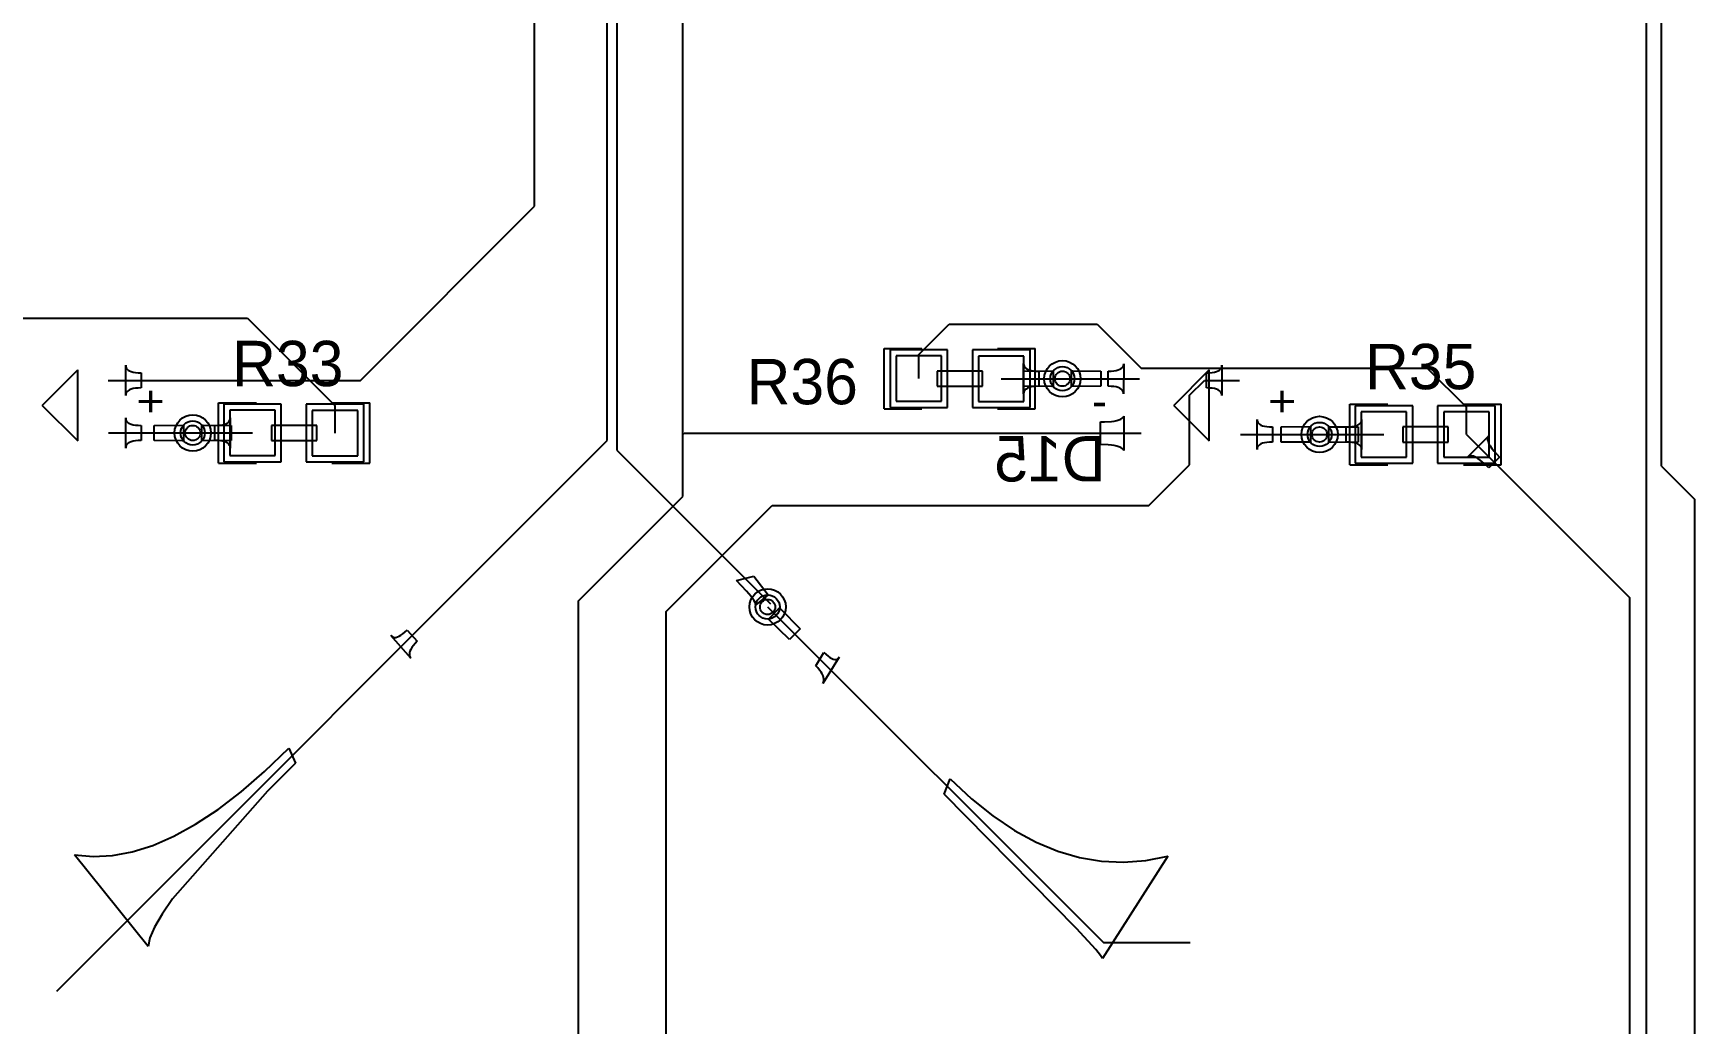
# Model space of a CAD drawing. Extents: x 44 to 130, y 28 to 128.
# Drawn here: x 79 to 106.9, y 49.83 to 66.47 of the extents above; entities that cross this region are included whole.
import ezdxf

# ---------------------------------------------------------------- set-up
doc = ezdxf.new("R2010")
doc.units = 0
doc.layers.get('0').update_dxf_attribs({"linetype": 'CONTINUOUS'})
for name, color, linetype in [('BOTTOMLAYER', 5, 'CONTINUOUS'), ('BOTTOMOVERLAY', 54, 'CONTINUOUS'), ('BOTTOMSOLDER', 6, 'CONTINUOUS'), ('MULTILAYER', 9, 'CONTINUOUS'), ('TOPLAYER', 1, 'CONTINUOUS'), ('TOPOVERLAY', 2, 'CONTINUOUS'), ('TOPPASTE', 8, 'CONTINUOUS'), ('TOPSOLDER', 216, 'CONTINUOUS')]:
    doc.layers.add(name, color=color, linetype=linetype)

# ---------------------------------------------------------------- blocks, each defined once
blk = doc.blocks.new('LED_B_24')
at = {"layer": 'BOTTOMOVERLAY'}
for p, q in [((0.0254, 0.2794), (-0.5715, -0.3175)), ((0.0254, 0.2794), (0.6223, -0.3175)), ((-0.5715, -0.3175), (0.6223, -0.3175))]:
    blk.add_line(p, q, dxfattribs=at)
at = {"layer": 'BOTTOMOVERLAY', "text_generation_flag": 2}
for s, rotation, p in [('-', 90, (0.254, 1.651)), ('+', 180, (-0.127, -1.27))]:
    blk.add_text(s, height=0.5588, rotation=rotation, dxfattribs=at).set_placement(p)
blk = doc.blocks.new('LED_B_25')
at = {"layer": 'BOTTOMOVERLAY'}
for p, q in [((0.0254, 0.2794), (-0.5715, -0.3175)), ((0.0254, 0.2794), (0.6223, -0.3175)), ((-0.5715, -0.3175), (0.6223, -0.3175))]:
    blk.add_line(p, q, dxfattribs=at)
at = {"layer": 'BOTTOMOVERLAY', "text_generation_flag": 2}
for s, rotation, p in [('-', 90, (0.254, 1.651)), ('+', 180, (-0.127, -1.27))]:
    blk.add_text(s, height=0.5588, rotation=rotation, dxfattribs=at).set_placement(p)
blk = doc.blocks.new('0603__74')
at = {"layer": 'TOPLAYER'}
for p, q in [((-1.0668, 0.381), (-1.0668, -0.381)), ((-0.3048, 0.381), (-1.0668, 0.381)), ((-0.3048, -0.381), (-0.3048, 0.381)), ((0.3175, 0.379374), (0.3175, -0.382626)), ((1.0795, 0.379374), (0.3175, 0.379374)), ((1.0795, -0.382626), (1.0795, 0.379374)), ((-1.0668, -0.381), (-0.3048, -0.381)), ((0.3175, -0.382626), (1.0795, -0.382626))]:
    blk.add_line(p, q, dxfattribs=at)
for centre in [(-0.6858, 0), (0.6985, -0.001626)]:
    blk.add_circle(centre, 0, dxfattribs=at)
at = {"layer": 'TOPOVERLAY'}
for p, q in [((-0.635, 0.506374), (-1.27, 0.506374)), ((-1.27, 0.506374), (-1.27, -0.509626)), ((1.27, 0.506374), (0.635, 0.506374)), ((1.27, 0.506374), (1.27, -0.509626)), ((-0.380444, 0.125372), (-0.380444, -0.128628)), ((0.381556, 0.125372), (-0.380444, 0.125372)), ((0.381556, -0.128628), (0.381556, 0.125372)), ((-0.380444, -0.128628), (0.381556, -0.128628)), ((-0.635, -0.509626), (-1.27, -0.509626)), ((1.27, -0.509626), (0.635, -0.509626))]:
    blk.add_line(p, q, dxfattribs=at)
at = {"layer": 'TOPPASTE'}
for p, q in [((-1.0668, 0.381), (-1.0668, -0.381)), ((-0.3048, 0.381), (-1.0668, 0.381)), ((-0.3048, -0.381), (-0.3048, 0.381)), ((0.3175, 0.379374), (0.3175, -0.382626)), ((1.0795, 0.379374), (0.3175, 0.379374)), ((1.0795, -0.382626), (1.0795, 0.379374)), ((-1.0668, -0.381), (-0.3048, -0.381)), ((0.3175, -0.382626), (1.0795, -0.382626))]:
    blk.add_line(p, q, dxfattribs=at)
for centre in [(-0.6858, 0), (0.6985, -0.001626)]:
    blk.add_circle(centre, 0, dxfattribs=at)
at = {"layer": 'TOPSOLDER'}
for p, q in [((-1.1684, 0.4826), (-1.1684, -0.4826)), ((-0.2032, 0.4826), (-1.1684, 0.4826)), ((-0.2032, -0.4826), (-0.2032, 0.4826)), ((0.2159, 0.480974), (0.2159, -0.484226)), ((1.1811, 0.480974), (0.2159, 0.480974)), ((1.1811, -0.484226), (1.1811, 0.480974)), ((-1.1684, -0.4826), (-0.2032, -0.4826)), ((0.2159, -0.484226), (1.1811, -0.484226))]:
    blk.add_line(p, q, dxfattribs=at)
for centre in [(-0.6858, 0), (0.6985, -0.001626)]:
    blk.add_circle(centre, 0, dxfattribs=at)
blk = doc.blocks.new('0603__76')
at = {"layer": 'TOPLAYER'}
for p, q in [((-1.0668, 0.381), (-1.0668, -0.381)), ((-0.3048, 0.381), (-1.0668, 0.381)), ((-0.3048, -0.381), (-0.3048, 0.381)), ((0.3175, 0.379374), (0.3175, -0.382626)), ((1.0795, 0.379374), (0.3175, 0.379374)), ((1.0795, -0.382626), (1.0795, 0.379374)), ((-1.0668, -0.381), (-0.3048, -0.381)), ((0.3175, -0.382626), (1.0795, -0.382626))]:
    blk.add_line(p, q, dxfattribs=at)
for centre in [(-0.6858, 0), (0.6985, -0.001626)]:
    blk.add_circle(centre, 0, dxfattribs=at)
at = {"layer": 'TOPOVERLAY'}
for p, q in [((-0.635, 0.506374), (-1.27, 0.506374)), ((-1.27, 0.506374), (-1.27, -0.509626)), ((1.27, 0.506374), (0.635, 0.506374)), ((1.27, 0.506374), (1.27, -0.509626)), ((-0.380444, 0.125372), (-0.380444, -0.128628)), ((0.381556, 0.125372), (-0.380444, 0.125372)), ((0.381556, -0.128628), (0.381556, 0.125372)), ((-0.380444, -0.128628), (0.381556, -0.128628)), ((-0.635, -0.509626), (-1.27, -0.509626)), ((1.27, -0.509626), (0.635, -0.509626))]:
    blk.add_line(p, q, dxfattribs=at)
at = {"layer": 'TOPPASTE'}
for p, q in [((-1.0668, 0.381), (-1.0668, -0.381)), ((-0.3048, 0.381), (-1.0668, 0.381)), ((-0.3048, -0.381), (-0.3048, 0.381)), ((0.3175, 0.379374), (0.3175, -0.382626)), ((1.0795, 0.379374), (0.3175, 0.379374)), ((1.0795, -0.382626), (1.0795, 0.379374)), ((-1.0668, -0.381), (-0.3048, -0.381)), ((0.3175, -0.382626), (1.0795, -0.382626))]:
    blk.add_line(p, q, dxfattribs=at)
for centre in [(-0.6858, 0), (0.6985, -0.001626)]:
    blk.add_circle(centre, 0, dxfattribs=at)
at = {"layer": 'TOPSOLDER'}
for p, q in [((-1.1684, 0.4826), (-1.1684, -0.4826)), ((-0.2032, 0.4826), (-1.1684, 0.4826)), ((-0.2032, -0.4826), (-0.2032, 0.4826)), ((0.2159, 0.480974), (0.2159, -0.484226)), ((1.1811, 0.480974), (0.2159, 0.480974)), ((1.1811, -0.484226), (1.1811, 0.480974)), ((-1.1684, -0.4826), (-0.2032, -0.4826)), ((0.2159, -0.484226), (1.1811, -0.484226))]:
    blk.add_line(p, q, dxfattribs=at)
for centre in [(-0.6858, 0), (0.6985, -0.001626)]:
    blk.add_circle(centre, 0, dxfattribs=at)
blk = doc.blocks.new('0603__77')
at = {"layer": 'TOPLAYER'}
for p, q in [((-1.0668, 0.381), (-1.0668, -0.381)), ((-0.3048, 0.381), (-1.0668, 0.381)), ((-0.3048, -0.381), (-0.3048, 0.381)), ((0.3175, 0.379374), (0.3175, -0.382626)), ((1.0795, 0.379374), (0.3175, 0.379374)), ((1.0795, -0.382626), (1.0795, 0.379374)), ((-1.0668, -0.381), (-0.3048, -0.381)), ((0.3175, -0.382626), (1.0795, -0.382626))]:
    blk.add_line(p, q, dxfattribs=at)
for centre in [(-0.6858, 0), (0.6985, -0.001626)]:
    blk.add_circle(centre, 0, dxfattribs=at)
at = {"layer": 'TOPOVERLAY'}
for p, q in [((-1.27, 0.506374), (-0.635, 0.506374)), ((-1.27, -0.509626), (-1.27, 0.506374)), ((0.635, 0.506374), (1.27, 0.506374)), ((1.27, -0.509626), (1.27, 0.506374)), ((-0.380489, 0.125397), (-0.380489, -0.128603)), ((0.381511, 0.125397), (-0.380489, 0.125397)), ((0.381511, -0.128603), (0.381511, 0.125397)), ((-0.380489, -0.128603), (0.381511, -0.128603)), ((-1.27, -0.509626), (-0.635, -0.509626)), ((0.635, -0.509626), (1.27, -0.509626))]:
    blk.add_line(p, q, dxfattribs=at)
at = {"layer": 'TOPPASTE'}
for p, q in [((-1.0668, 0.381), (-1.0668, -0.381)), ((-0.3048, 0.381), (-1.0668, 0.381)), ((-0.3048, -0.381), (-0.3048, 0.381)), ((0.3175, 0.379374), (0.3175, -0.382626)), ((1.0795, 0.379374), (0.3175, 0.379374)), ((1.0795, -0.382626), (1.0795, 0.379374)), ((-1.0668, -0.381), (-0.3048, -0.381)), ((0.3175, -0.382626), (1.0795, -0.382626))]:
    blk.add_line(p, q, dxfattribs=at)
for centre in [(-0.6858, 0), (0.6985, -0.001626)]:
    blk.add_circle(centre, 0, dxfattribs=at)
at = {"layer": 'TOPSOLDER'}
for p, q in [((-1.1684, 0.4826), (-1.1684, -0.4826)), ((-0.2032, 0.4826), (-1.1684, 0.4826)), ((-0.2032, -0.4826), (-0.2032, 0.4826)), ((0.2159, 0.480974), (0.2159, -0.484226)), ((1.1811, 0.480974), (0.2159, 0.480974)), ((1.1811, -0.484226), (1.1811, 0.480974)), ((-1.1684, -0.4826), (-0.2032, -0.4826)), ((0.2159, -0.484226), (1.1811, -0.484226))]:
    blk.add_line(p, q, dxfattribs=at)
for centre in [(-0.6858, 0), (0.6985, -0.001626)]:
    blk.add_circle(centre, 0, dxfattribs=at)

msp = doc.modelspace()

# ---------------------------------------------------------------- linework, layer by layer
at = {"layer": 'BOTTOMLAYER'}
for p, q in [((88.638601, 59.629599), (88.638601, 111.699599)), ((106.088401, 42.713199), (106.088401, 93.208399)), ((87.419401, 63.566599), (87.419401, 81.803799)), ((89.908601, 59.731199), (89.908601, 77.739799)), ((84.494101, 60.641299), (87.419401, 63.566599)), ((80.551625, 60.387299), (80.551625, 60.895299)), ((80.551625, 60.895299), (80.554195, 60.871169)), ((80.554195, 60.871169), (80.561906, 60.849579)), ((80.561906, 60.849579), (80.574759, 60.830529)), ((80.574759, 60.830529), (80.592752, 60.814019)), ((97.218325, 60.816508), (97.2471, 60.827831)), ((97.2471, 60.827831), (97.270689, 60.841674)), ((97.270689, 60.841674), (97.289087, 60.858032)), ((97.289087, 60.858032), (97.302297, 60.876906)), ((97.302297, 60.876906), (97.310316, 60.898298)), ((97.313148, 60.922207), (97.308378, 60.415373)), ((97.310316, 60.898298), (97.313148, 60.922207)), ((98.91825, 60.814019), (98.936244, 60.830529)), ((98.936244, 60.830529), (98.949096, 60.849579)), ((98.949096, 60.849579), (98.956807, 60.871169)), ((98.956807, 60.871169), (98.959378, 60.895299)), ((98.959378, 60.895299), (98.959378, 60.387299)), ((80.255501, 60.641299), (84.494101, 60.641299)), ((80.592752, 60.814019), (80.615887, 60.800049)), ((80.615887, 60.800049), (80.644162, 60.788619)), ((80.644162, 60.788619), (80.677578, 60.779729)), ((80.677578, 60.779729), (80.716135, 60.773379)), ((80.716135, 60.773379), (80.759833, 60.769569)), ((80.759833, 60.769569), (80.808673, 60.768299)), ((80.808673, 60.768299), (80.808673, 60.514299)), ((96.282375, 60.669373), (97.576427, 60.669373)), ((96.436617, 60.537085), (96.436617, 60.801661)), ((96.436617, 60.801661), (96.442352, 60.800656)), ((96.442352, 60.800656), (96.45775, 60.799756)), ((96.45775, 60.799756), (96.928678, 60.796373)), ((96.928678, 60.796373), (96.928678, 60.542373)), ((97.05133, 60.796373), (97.100862, 60.79763)), ((97.05133, 60.542373), (97.05133, 60.796373)), ((97.100862, 60.79763), (97.145206, 60.801407)), ((97.145206, 60.801407), (97.18436, 60.807699)), ((97.18436, 60.807699), (97.218325, 60.816508)), ((98.417601, 60.391599), (98.667301, 60.641299)), ((98.667301, 60.641299), (99.255501, 60.641299)), ((98.70233, 60.768299), (98.751169, 60.769569)), ((98.70233, 60.514299), (98.70233, 60.768299)), ((98.751169, 60.769569), (98.794867, 60.773379)), ((98.794867, 60.773379), (98.833424, 60.779729)), ((98.833424, 60.779729), (98.866841, 60.788619)), ((98.866841, 60.788619), (98.895116, 60.800049)), ((98.895116, 60.800049), (98.91825, 60.814019)), ((80.554195, 60.411429), (80.551625, 60.387299)), ((80.561906, 60.433019), (80.554195, 60.411429)), ((80.574759, 60.452069), (80.561906, 60.433019)), ((80.592752, 60.468579), (80.574759, 60.452069)), ((80.615887, 60.482549), (80.592752, 60.468579)), ((80.644162, 60.493979), (80.615887, 60.482549)), ((80.677578, 60.502869), (80.644162, 60.493979)), ((80.716135, 60.509219), (80.677578, 60.502869)), ((80.759833, 60.513029), (80.716135, 60.509219)), ((80.808673, 60.514299), (80.759833, 60.513029)), ((96.928678, 60.542373), (96.436617, 60.537085)), ((97.100385, 60.541103), (97.05133, 60.542373)), ((97.144251, 60.537293), (97.100385, 60.541103)), ((97.182927, 60.530943), (97.144251, 60.537293)), ((97.216415, 60.522053), (97.182927, 60.530943)), ((97.244713, 60.510623), (97.216415, 60.522053)), ((97.267824, 60.496653), (97.244713, 60.510623)), ((97.285746, 60.480143), (97.267824, 60.496653)), ((97.29848, 60.461093), (97.285746, 60.480143)), ((97.306023, 60.439503), (97.29848, 60.461093)), ((97.308378, 60.415373), (97.306023, 60.439503)), ((98.417601, 59.223199), (98.417601, 60.391599)), ((98.751169, 60.513029), (98.70233, 60.514299)), ((98.794867, 60.509219), (98.751169, 60.513029)), ((98.833424, 60.502869), (98.794867, 60.509219)), ((98.866841, 60.493979), (98.833424, 60.502869)), ((98.895116, 60.482549), (98.866841, 60.493979)), ((98.91825, 60.468579), (98.895116, 60.482549)), ((98.936244, 60.452069), (98.91825, 60.468579)), ((98.949096, 60.433019), (98.936244, 60.452069)), ((98.956807, 60.411429), (98.949096, 60.433019)), ((98.959378, 60.387299), (98.956807, 60.411429)), ((80.551625, 59.504224), (80.551625, 60.012224)), ((80.551625, 60.012224), (80.554195, 59.988094)), ((97.231639, 59.978844), (97.261396, 59.991861)), ((97.261396, 59.991861), (97.28502, 60.00688)), ((97.28502, 60.00688), (97.302513, 60.023901)), ((97.302513, 60.023901), (97.313874, 60.042925)), ((97.313874, 60.042925), (97.313874, 59.461672)), ((80.261427, 59.758224), (81.677375, 59.758224)), ((80.554195, 59.988094), (80.561906, 59.966504)), ((80.561906, 59.966504), (80.574759, 59.947454)), ((80.574759, 59.947454), (80.592752, 59.930944)), ((80.592752, 59.930944), (80.615887, 59.916974)), ((80.615887, 59.916974), (80.644162, 59.905544)), ((80.644162, 59.905544), (80.677578, 59.896654)), ((80.677578, 59.896654), (80.716135, 59.890304)), ((80.716135, 59.890304), (80.759833, 59.886494)), ((80.759833, 59.886494), (80.808673, 59.885224)), ((80.808673, 59.885224), (80.808673, 59.631224)), ((81.031072, 59.885224), (81.523134, 59.890513)), ((81.031072, 59.631224), (81.031072, 59.885224)), ((81.523134, 59.890513), (81.523134, 59.625936)), ((89.908601, 59.731199), (89.929701, 59.752299)), ((89.908601, 58.689799), (89.908601, 59.731199)), ((89.929701, 59.752299), (97.604501, 59.752299)), ((96.92433, 59.942799), (96.990878, 59.943799)), ((96.92433, 59.561799), (96.92433, 59.942799)), ((96.990878, 59.943799), (97.105577, 59.95181)), ((97.105577, 59.95181), (97.15373, 59.958818)), ((97.15373, 59.958818), (97.195749, 59.96783)), ((97.195749, 59.96783), (97.231639, 59.978844)), ((99.274975, 59.732824), (100.600375, 59.732824)), ((99.550418, 59.47999), (99.551625, 59.986824)), ((99.551625, 59.986824), (99.554142, 59.962694)), ((99.554142, 59.962694), (99.56181, 59.941104)), ((99.56181, 59.941104), (99.574632, 59.922054)), ((99.574632, 59.922054), (99.592608, 59.905544)), ((99.592608, 59.905544), (99.615734, 59.891574)), ((99.615734, 59.891574), (99.644017, 59.880144)), ((99.644017, 59.880144), (99.677451, 59.871254)), ((99.677451, 59.871254), (99.716039, 59.864904)), ((99.716039, 59.864904), (99.75978, 59.861094)), ((99.75978, 59.861094), (99.808673, 59.859824)), ((99.808673, 59.859824), (99.808673, 59.605824)), ((99.954072, 59.859824), (100.446134, 59.865113)), ((99.954072, 59.605824), (99.954072, 59.859824)), ((100.446134, 59.865113), (100.446134, 59.600536)), ((79.393001, 50.383999), (88.638601, 59.629599)), ((80.554195, 59.528354), (80.551625, 59.504224)), ((80.561906, 59.549944), (80.554195, 59.528354)), ((80.574759, 59.568994), (80.561906, 59.549944)), ((80.592752, 59.585504), (80.574759, 59.568994)), ((80.615887, 59.599474), (80.592752, 59.585504)), ((80.644162, 59.610904), (80.615887, 59.599474)), ((80.677578, 59.619794), (80.644162, 59.610904)), ((80.716135, 59.626144), (80.677578, 59.619794)), ((80.759833, 59.629954), (80.716135, 59.626144)), ((80.808673, 59.631224), (80.759833, 59.629954)), ((81.502001, 59.627841), (81.031072, 59.631224)), ((81.517399, 59.626942), (81.502001, 59.627841)), ((81.523134, 59.625936), (81.517399, 59.626942)), ((97.051294, 59.557793), (96.92433, 59.561799)), ((97.105577, 59.552787), (97.051294, 59.557793)), ((97.15373, 59.545779), (97.105577, 59.552787)), ((97.195749, 59.536767), (97.15373, 59.545779)), ((97.231639, 59.525753), (97.195749, 59.536767)), ((97.261396, 59.512736), (97.231639, 59.525753)), ((97.28502, 59.497717), (97.261396, 59.512736)), ((97.302513, 59.480696), (97.28502, 59.497717)), ((97.313874, 59.461672), (97.302513, 59.480696)), ((99.553055, 59.503899), (99.550418, 59.47999)), ((99.560842, 59.525291), (99.553055, 59.503899)), ((99.573786, 59.544166), (99.560842, 59.525291)), ((99.591881, 59.560523), (99.573786, 59.544166)), ((99.615132, 59.574366), (99.591881, 59.560523)), ((99.643532, 59.58569), (99.615132, 59.574366)), ((99.677088, 59.594499), (99.643532, 59.58569)), ((99.715798, 59.60079), (99.677088, 59.594499)), ((99.759658, 59.604567), (99.715798, 59.60079)), ((99.808673, 59.605824), (99.759658, 59.604567)), ((100.425001, 59.602441), (99.954072, 59.605824)), ((100.440399, 59.601542), (100.425001, 59.602441)), ((100.446134, 59.600536), (100.440399, 59.601542)), ((97.731801, 58.537399), (98.417601, 59.223199)), ((88.156001, 56.937199), (89.908601, 58.689799)), ((89.629201, 56.759399), (91.407201, 58.537399)), ((91.407201, 58.537399), (97.731801, 58.537399)), ((88.156001, 43.297399), (88.156001, 56.937199)), ((89.629201, 42.789399), (89.629201, 56.759399)), ((91.331001, 56.835599), (96.969801, 51.196799)), ((91.34652, 56.632991), (91.533609, 56.820079)), ((91.533609, 56.820079), (91.536954, 56.815312)), ((91.536954, 56.815312), (91.547206, 56.803788)), ((91.547206, 56.803788), (91.87781, 56.468396)), ((85.174343, 56.361089), (85.206652, 56.384429)), ((85.206652, 56.384429), (85.241039, 56.413436)), ((85.241039, 56.413436), (85.277505, 56.448109)), ((85.277505, 56.448109), (85.447025, 56.258417)), ((91.698204, 56.28879), (91.34652, 56.632991)), ((91.87781, 56.468396), (91.698204, 56.28879)), ((85.340609, 55.973119), (85.006426, 56.356392)), ((85.006426, 56.356392), (85.024173, 56.340063)), ((85.024173, 56.340063), (85.044003, 56.3294)), ((85.044003, 56.3294), (85.065911, 56.324403)), ((85.065911, 56.324403), (85.089901, 56.325074)), ((85.089901, 56.325074), (85.115969, 56.331411)), ((85.115969, 56.331411), (85.144117, 56.343418)), ((85.144117, 56.343418), (85.174343, 56.361089)), ((85.325552, 56.092225), (85.317642, 56.064635)), ((85.338925, 56.121696), (85.325552, 56.092225)), ((85.357757, 56.15305), (85.338925, 56.121696)), ((85.382052, 56.186288), (85.357757, 56.15305)), ((85.411808, 56.221412), (85.382052, 56.186288)), ((85.447025, 56.258417), (85.411808, 56.221412)), ((85.317642, 56.064635), (85.315191, 56.03893)), ((85.315191, 56.03893), (85.318204, 56.01511)), ((85.318204, 56.01511), (85.326675, 55.993172)), ((85.326675, 55.993172), (85.340609, 55.973119)), ((92.139323, 55.847671), (92.276877, 56.069327)), ((92.174146, 55.811064), (92.139323, 55.847671)), ((92.203862, 55.775997), (92.174146, 55.811064)), ((92.533513, 55.99302), (92.257667, 55.550918)), ((92.276877, 56.069327), (92.313166, 56.034841)), ((92.313166, 56.034841), (92.347095, 56.006322)), ((92.347095, 56.006322), (92.378662, 55.983772)), ((92.378662, 55.983772), (92.407867, 55.967191)), ((92.407867, 55.967191), (92.434712, 55.956576)), ((92.434712, 55.956576), (92.459195, 55.951928)), ((92.459195, 55.951928), (92.481316, 55.953249)), ((92.481316, 55.953249), (92.501077, 55.960538)), ((92.501077, 55.960538), (92.518476, 55.973795)), ((92.518476, 55.973795), (92.533513, 55.99302)), ((92.228469, 55.742469), (92.203862, 55.775997)), ((92.247966, 55.710483), (92.228469, 55.742469)), ((92.262355, 55.680038), (92.247966, 55.710483)), ((92.257667, 55.550918), (92.26882, 55.573661)), ((92.271634, 55.651133), (92.262355, 55.680038)), ((92.26882, 55.573661), (92.274868, 55.597943)), ((92.275805, 55.623767), (92.271634, 55.651133)), ((92.274868, 55.597943), (92.275805, 55.623767)), ((82.884548, 54.073262), (83.291591, 54.462192)), ((83.291591, 54.462192), (83.400283, 54.211675)), ((83.400283, 54.211675), (82.9356, 53.740914)), ((82.487971, 53.731018), (82.884548, 54.073262)), ((94.29513, 53.691864), (94.398534, 53.947672)), ((94.398534, 53.947672), (94.756031, 53.613748)), ((82.9356, 53.740914), (81.337236, 51.929792)), ((82.101858, 53.435458), (82.487971, 53.731018)), ((96.51763, 51.431523), (94.29513, 53.691864)), ((94.756031, 53.613748), (95.115327, 53.325169)), ((81.726207, 53.186584), (82.101858, 53.435458)), ((95.115327, 53.325169), (95.476421, 53.081939)), ((81.361021, 52.984395), (81.726207, 53.186584)), ((95.476421, 53.081939), (95.839316, 52.884055)), ((80.662036, 52.720075), (81.006297, 52.828894)), ((81.006297, 52.828894), (81.361021, 52.984395)), ((95.839316, 52.884055), (96.204006, 52.731515)), ((80.928606, 51.13212), (79.692038, 52.673733)), ((79.692038, 52.673733), (80.004907, 52.642496)), ((80.004907, 52.642496), (80.328242, 52.657941)), ((80.328242, 52.657941), (80.662036, 52.720075)), ((96.204006, 52.731515), (96.570498, 52.624325)), ((96.570498, 52.624325), (96.93879, 52.562481)), ((96.93879, 52.562481), (97.308878, 52.545983)), ((98.054452, 52.649026), (96.954373, 50.927505)), ((97.308878, 52.545983), (97.680767, 52.57483)), ((97.680767, 52.57483), (98.054452, 52.649026)), ((81.337236, 51.929792), (81.162573, 51.676104)), ((81.162573, 51.676104), (81.036246, 51.458597)), ((81.036246, 51.458597), (80.958258, 51.277269)), ((96.840492, 51.079227), (96.51763, 51.431523)), ((80.958258, 51.277269), (80.928606, 51.13212)), ((96.923555, 50.978295), (96.840492, 51.079227)), ((96.969801, 51.196799), (98.430001, 51.196799)), ((96.954373, 50.927505), (96.923555, 50.978295))]:
    msp.add_line(p, q, dxfattribs=at)
for centre, radius in [((96.282375, 60.669373), 0.2032), ((96.282375, 60.669373), 0.127), ((81.677375, 59.758224), 0.2032), ((81.677375, 59.758224), 0.127), ((100.600375, 59.732824), 0.2032), ((100.600375, 59.732824), 0.127), ((91.331001, 56.835599), 0.2032), ((91.331001, 56.835599), 0.127)]:
    msp.add_circle(centre, radius, dxfattribs=at)
at = {"layer": 'BOTTOMSOLDER'}
for centre, radius in [((96.282375, 60.669373), 0.3048), ((96.282375, 60.669373), 0.127), ((81.677375, 59.758224), 0.3048), ((100.600375, 59.732824), 0.3048), ((81.677375, 59.758224), 0.127), ((100.600375, 59.732824), 0.127), ((91.331001, 56.835599), 0.3048), ((91.331001, 56.835599), 0.127)]:
    msp.add_circle(centre, radius, dxfattribs=at)
at = {"layer": 'MULTILAYER'}
for centre, radius in [((96.282375, 60.669373), 0.2032), ((96.282375, 60.669373), 0.127), ((81.677375, 59.758224), 0.2032), ((81.677375, 59.758224), 0.127), ((100.600375, 59.732824), 0.2032), ((100.600375, 59.732824), 0.127), ((91.331001, 56.835599), 0.2032), ((91.331001, 56.835599), 0.127)]:
    msp.add_circle(centre, radius, dxfattribs=at)
at = {"layer": 'TOPLAYER'}
for p, q in [((88.803698, 59.464501), (88.803698, 117.725998)), ((106.342401, 59.197799), (106.342401, 74.488599)), ((75.557601, 61.686999), (82.595027, 61.686999)), ((82.595027, 61.686999), (84.066601, 60.215424)), ((93.871001, 61.077399), (94.379001, 61.585399)), ((94.379001, 61.585399), (96.868201, 61.585399)), ((96.868201, 61.585399), (97.604801, 60.848799)), ((93.871001, 60.670999), (93.871001, 61.077399)), ((95.629954, 60.415373), (95.629954, 60.923373)), ((95.629954, 60.923373), (95.632524, 60.899243)), ((95.632524, 60.899243), (95.640235, 60.877653)), ((95.640235, 60.877653), (95.653088, 60.858603)), ((95.653088, 60.858603), (95.671081, 60.842093)), ((95.671081, 60.842093), (95.694216, 60.828123)), ((95.694216, 60.828123), (95.722491, 60.816693)), ((97.604801, 60.848799), (102.407027, 60.848799)), ((102.407027, 60.848799), (103.065801, 60.190024)), ((95.255301, 60.669373), (96.282375, 60.669373)), ((95.636072, 60.796373), (96.128134, 60.801661)), ((95.636072, 60.542373), (95.636072, 60.796373)), ((95.722491, 60.816693), (95.755907, 60.807803)), ((95.755907, 60.807803), (95.794464, 60.801453)), ((95.794464, 60.801453), (95.838162, 60.797643)), ((95.838162, 60.797643), (95.887002, 60.796373)), ((95.887002, 60.796373), (95.887002, 60.542373)), ((96.128134, 60.801661), (96.128134, 60.537085)), ((95.632524, 60.439503), (95.629954, 60.415373)), ((95.640235, 60.461093), (95.632524, 60.439503)), ((96.107001, 60.53899), (95.636072, 60.542373)), ((95.653088, 60.480143), (95.640235, 60.461093)), ((95.671081, 60.496653), (95.653088, 60.480143)), ((95.694216, 60.510623), (95.671081, 60.496653)), ((95.722491, 60.522053), (95.694216, 60.510623)), ((95.755907, 60.530943), (95.722491, 60.522053)), ((95.794464, 60.537293), (95.755907, 60.530943)), ((95.838162, 60.541103), (95.794464, 60.537293)), ((95.887002, 60.542373), (95.838162, 60.541103)), ((96.122399, 60.538091), (96.107001, 60.53899)), ((96.128134, 60.537085), (96.122399, 60.538091)), ((82.305078, 59.988094), (82.307648, 60.012224)), ((82.307648, 60.012224), (82.307648, 59.504224)), ((84.066601, 59.756599), (84.066601, 60.215424)), ((103.065801, 59.731199), (103.065801, 60.190024)), ((81.677375, 59.758224), (82.682301, 59.758224)), ((81.831617, 59.625936), (81.831617, 59.890513)), ((81.831617, 59.890513), (81.837352, 59.889507)), ((81.837352, 59.889507), (81.85275, 59.888608)), ((81.85275, 59.888608), (82.323678, 59.885224)), ((82.0506, 59.885224), (82.09944, 59.886494)), ((82.0506, 59.631224), (82.0506, 59.885224)), ((82.09944, 59.886494), (82.143138, 59.890304)), ((82.143138, 59.890304), (82.181695, 59.896654)), ((82.181695, 59.896654), (82.215111, 59.905544)), ((82.215111, 59.905544), (82.243386, 59.916974)), ((82.243386, 59.916974), (82.266521, 59.930944)), ((82.266521, 59.930944), (82.284514, 59.947454)), ((82.284514, 59.947454), (82.297367, 59.966504)), ((82.297367, 59.966504), (82.305078, 59.988094)), ((82.323678, 59.885224), (82.323678, 59.631224)), ((100.600375, 59.732824), (101.681501, 59.732824)), ((100.754617, 59.600536), (100.754617, 59.865113)), ((100.754617, 59.865113), (100.760352, 59.864107)), ((100.760352, 59.864107), (100.77575, 59.863208)), ((100.77575, 59.863208), (101.246678, 59.859824)), ((101.0498, 59.859824), (101.09864, 59.861094)), ((101.0498, 59.605824), (101.0498, 59.859824)), ((101.09864, 59.861094), (101.142338, 59.864904)), ((101.142338, 59.864904), (101.180895, 59.871254)), ((101.180895, 59.871254), (101.214311, 59.880144)), ((101.214311, 59.880144), (101.242586, 59.891574)), ((101.242586, 59.891574), (101.265721, 59.905544)), ((101.246678, 59.859824), (101.246678, 59.605824)), ((101.265721, 59.905544), (101.283714, 59.922054)), ((101.283714, 59.922054), (101.296567, 59.941104)), ((101.296567, 59.941104), (101.304278, 59.962694)), ((101.304278, 59.962694), (101.306848, 59.986824)), ((101.306848, 59.986824), (101.306848, 59.478824)), ((103.065801, 59.731199), (105.809001, 56.987999)), ((103.084292, 59.353498), (103.443502, 59.712708)), ((103.443502, 59.712708), (103.429133, 59.692951)), ((82.323678, 59.631224), (81.831617, 59.625936)), ((82.09944, 59.629954), (82.0506, 59.631224)), ((82.143138, 59.626144), (82.09944, 59.629954)), ((82.181695, 59.619794), (82.143138, 59.626144)), ((82.215111, 59.610904), (82.181695, 59.619794)), ((82.243386, 59.599474), (82.215111, 59.610904)), ((82.266521, 59.585504), (82.243386, 59.599474)), ((82.284514, 59.568994), (82.266521, 59.585504)), ((82.297367, 59.549944), (82.284514, 59.568994)), ((82.305078, 59.528354), (82.297367, 59.549944)), ((82.307648, 59.504224), (82.305078, 59.528354)), ((88.803698, 59.464501), (91.381801, 56.886399)), ((101.246678, 59.605824), (100.754617, 59.600536)), ((101.09864, 59.604554), (101.0498, 59.605824)), ((101.142338, 59.600744), (101.09864, 59.604554)), ((101.180895, 59.594394), (101.142338, 59.600744)), ((101.214311, 59.585504), (101.180895, 59.594394)), ((101.242586, 59.574074), (101.214311, 59.585504)), ((101.265721, 59.560104), (101.242586, 59.574074)), ((101.283714, 59.543594), (101.265721, 59.560104)), ((101.296567, 59.524544), (101.283714, 59.543594)), ((101.304278, 59.502954), (101.296567, 59.524544)), ((101.306848, 59.478824), (101.304278, 59.502954)), ((103.429133, 59.692951), (103.42195, 59.669604)), ((103.42195, 59.669604), (103.42195, 59.642662)), ((103.42195, 59.642662), (103.429133, 59.612129)), ((103.429133, 59.612129), (103.443502, 59.578004)), ((103.443502, 59.578004), (103.465053, 59.540287)), ((103.465053, 59.540287), (103.493791, 59.498979)), ((103.493791, 59.498979), (103.529712, 59.454077)), ((103.529712, 59.454077), (103.623107, 59.353498)), ((103.104048, 59.367867), (103.084292, 59.353498)), ((103.127396, 59.37505), (103.104048, 59.367867)), ((103.154338, 59.37505), (103.127396, 59.37505)), ((103.184871, 59.367867), (103.154338, 59.37505)), ((103.218996, 59.353498), (103.184871, 59.367867)), ((103.256712, 59.331946), (103.218996, 59.353498)), ((103.29802, 59.303209), (103.256712, 59.331946)), ((103.391416, 59.224182), (103.29802, 59.303209)), ((103.443502, 59.173892), (103.391416, 59.224182)), ((103.623107, 59.353498), (103.443502, 59.173892)), ((106.342401, 59.197799), (106.901201, 58.638999)), ((106.901201, 42.484599), (106.901201, 58.638999)), ((90.808868, 57.279728), (91.097163, 57.350642)), ((90.978502, 57.102235), (90.808868, 57.279728)), ((91.097163, 57.350642), (91.33886, 57.038646)), ((91.056808, 57.009965), (90.978502, 57.102235)), ((91.085523, 56.971644), (91.056808, 57.009965)), ((91.107283, 56.938537), (91.085523, 56.971644)), ((91.122086, 56.910641), (91.107283, 56.938537)), ((91.33886, 57.038646), (91.130818, 56.870483)), ((105.809001, 42.941799), (105.809001, 56.987999)), ((91.129929, 56.887956), (91.122086, 56.910641)), ((91.130818, 56.870483), (91.129929, 56.887956))]:
    msp.add_line(p, q, dxfattribs=at)
for centre, radius in [((96.282375, 60.669373), 0.2032), ((96.282375, 60.669373), 0.127), ((81.677375, 59.758224), 0.2032), ((81.677375, 59.758224), 0.127), ((100.600375, 59.732824), 0.2032), ((100.600375, 59.732824), 0.127), ((91.331001, 56.835599), 0.2032), ((91.331001, 56.835599), 0.127)]:
    msp.add_circle(centre, radius, dxfattribs=at)
at = {"layer": 'TOPSOLDER'}
for centre, radius in [((96.282375, 60.669373), 0.3048), ((96.282375, 60.669373), 0.127), ((81.677375, 59.758224), 0.3048), ((100.600375, 59.732824), 0.3048), ((81.677375, 59.758224), 0.127), ((100.600375, 59.732824), 0.127), ((91.331001, 56.835599), 0.3048), ((91.331001, 56.835599), 0.127)]:
    msp.add_circle(centre, radius, dxfattribs=at)

# ---------------------------------------------------------------- block references
for name, p, rotation in [('0603__77', (94.556801, 60.670999), 360), ('LED_B_24', (79.430001, 60.196799), 90), ('LED_B_25', (98.430001, 60.196799), 90), ('0603__74', (83.380801, 59.756599), 180), ('0603__76', (102.380001, 59.731199), 180)]:
    msp.add_blockref(name, p, dxfattribs=dict(rotation=rotation))

# ---------------------------------------------------------------- texts
at = {"layer": 'BOTTOMOVERLAY', "text_generation_flag": 2}
msp.add_text('D15', height=0.762, dxfattribs=at).set_placement((97.008401, 58.943799))
at = {"layer": 'TOPOVERLAY'}
for s, p in [('R33', (82.339401, 60.543999)), ('R35', (101.364001, 60.493199)), ('R36', (90.977801, 60.239598))]:
    msp.add_text(s, height=0.762, dxfattribs=at).set_placement(p)

doc.saveas('drawing.dxf')
